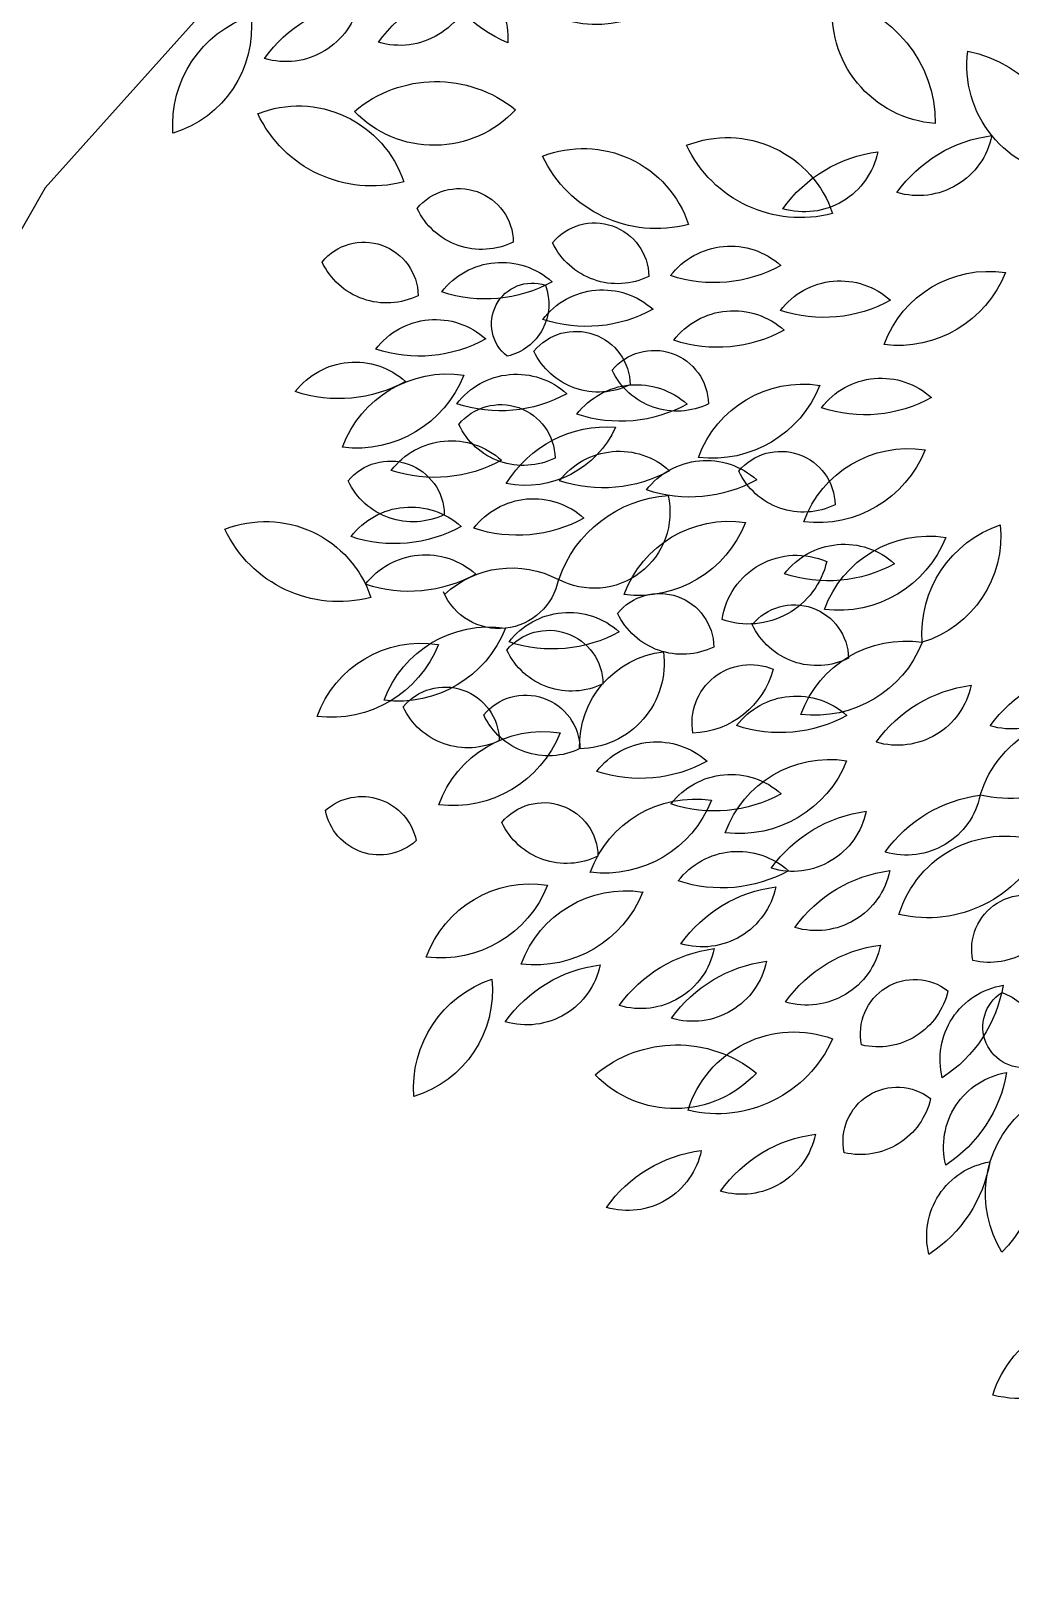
# Model space of a CAD drawing. Header units: metres. Extents: x 1097510 to 2158594, y 877039 to 1751652.
# Drawn here: x 1097737.4 to 1097746.63, y 877180.29 to 877194.82 of the extents above; entities that cross this region are included whole.
import ezdxf

# ---------------------------------------------------------------- set-up
doc = ezdxf.new("R2010")
doc.units = ezdxf.units.M
doc.header["$XCLIPFRAME"] = 0
doc.layers.add('DWGAUTOCAD.COM', color=7, linetype='Continuous')
doc.layers.add('Foto Dron', color=7, linetype='Continuous')
picture_1 = doc.add_image_def('image1.tif', size_in_pixel=(3465, 4096))

# ---------------------------------------------------------------- blocks, each defined once
blk = doc.blocks.new('A$C74456AAD')
at = {"color": 66, "linetype": 'Continuous'}
for centre, radius, start, end in [((4.5448, 2.7377), 0.1402, 88.76, 183.5979), ((4.3058, 2.9671), 0.258, 292.5925, 339.7654), ((4.2395, 2.9781), 0.2153, 253.0103, 328.4087), ((4.4359, 2.58), 0.258, 35.4496, 82.6225), ((4.6064, 2.8641), 0.1402, 191.6172, 286.455), ((3.843, 2.58), 0.2354, 101.0885, 180.466), ((3.5925, 2.7845), 0.207, 274.1969, 7.3576), ((4.8192, 2.8337), 0.1402, 191.6172, 286.455), ((4.6487, 2.5496), 0.258, 35.4496, 82.6225), ((5.0903, 2.7581), 0.2075, 174.195, 252.9383), ((4.8147, 2.5752), 0.2153, 355.8674, 71.2659), ((3.5922, 2.4818), 0.2354, 101.0885, 180.466), ((3.3416, 2.6863), 0.207, 274.1969, 7.3576), ((4.5387, 2.4209), 0.2354, 49.6599, 129.0374)]:
    blk.add_arc(centre, radius, start, end, dxfattribs=at)
at = {"color": 62, "linetype": 'Continuous'}
for centre, radius, start, end in [((4.5424, 2.7443), 0.207, 222.7683, 315.929), ((4.7954, 2.4038), 0.207, 68.4826, 161.6433), ((4.6584, 2.6968), 0.2354, 255.3742, 334.7517), ((3.6393, 2.5836), 0.1402, 191.6172, 286.455), ((3.4688, 2.2996), 0.258, 35.4496, 82.6225), ((3.9955, 2.3447), 0.207, 68.4826, 161.6433), ((3.8585, 2.6377), 0.2354, 255.3742, 334.7517), ((4.2641, 2.3243), 0.207, 68.4826, 161.6433), ((3.6816, 2.2692), 0.258, 35.4496, 82.6225), ((3.8521, 2.5533), 0.1402, 191.6172, 286.455), ((4.1271, 2.6173), 0.2354, 255.3742, 334.7517), ((3.5075, 1.2735), 0.258, 35.4496, 82.6225), ((3.6779, 1.5576), 0.1402, 191.6172, 286.455), ((4.522, 1.4249), 0.1012, 39.3461, 179.271), ((3.8666, 1.3691), 0.1402, 37.3315, 132.1693), ((4.3716, 1.4099), 0.1012, 39.3461, 179.271), ((3.3258, 1.2637), 0.207, 17.0541, 110.2147), ((3.8969, 1.699), 0.258, 241.1639, 288.3368), ((4.3291, 1.5312), 0.1336, 243.934, 334.683), ((4.4795, 1.5462), 0.1336, 243.934, 334.683), ((3.4694, 1.5535), 0.2354, 203.9456, 283.3231), ((4.3386, 1.2356), 0.2075, 19.9093, 98.6526), ((4.5076, 1.5199), 0.2153, 201.5817, 276.9802), ((4.1274, 1.2836), 0.1402, 37.3315, 132.1693), ((3.8041, 1.1835), 0.2075, 19.9093, 98.6526), ((3.973, 1.4678), 0.2153, 201.5817, 276.9802), ((4.1577, 1.6135), 0.258, 241.1639, 288.3368), ((3.9889, 1.2228), 0.1402, 37.3315, 132.1693), ((3.661, 1.3526), 0.1402, 191.6172, 286.455), ((3.4906, 1.0685), 0.258, 35.4496, 82.6225), ((4.0193, 1.5527), 0.258, 241.1639, 288.3368), ((3.7033, 1.0382), 0.258, 35.4496, 82.6225), ((3.8738, 1.3222), 0.1402, 191.6172, 286.455), ((4.0559, 1.1095), 0.2075, 19.9093, 98.6526), ((4.2249, 1.3939), 0.2153, 201.5817, 276.9802), ((4.3379, 1.2091), 0.1012, 39.3461, 179.271), ((4.677, 1.2181), 0.1036, 49.0326, 168.097), ((4.6446, 1.3147), 0.1021, 227.5218, 349.6078), ((4.2954, 1.3304), 0.1336, 243.934, 334.683), ((3.4773, 1.0409), 0.207, 17.0541, 110.2147), ((3.621, 1.3308), 0.2354, 203.9456, 283.3231), ((3.9755, 1.0792), 0.1402, 37.3315, 132.1693), ((3.8296, 1.2116), 0.1402, 191.6172, 286.455), ((3.6592, 0.9275), 0.258, 35.4496, 82.6225), ((4.0058, 1.4091), 0.258, 241.1639, 288.3368), ((3.872, 0.8971), 0.258, 35.4496, 82.6225), ((4.0424, 1.1812), 0.1402, 191.6172, 286.455), ((4.3618, 0.9513), 0.2075, 19.9093, 98.6526), ((4.5308, 1.2356), 0.2153, 201.5817, 276.9802), ((3.4383, 1.0369), 0.1012, 347.9176, 127.8424), ((4.1846, 0.9383), 0.2075, 19.9093, 98.6526), ((4.3535, 1.2227), 0.2153, 201.5817, 276.9802), ((3.5066, 1.1457), 0.1336, 192.5055, 283.2545), ((3.847, 1.0726), 0.1402, 191.6172, 286.455), ((3.6766, 0.7886), 0.258, 35.4496, 82.6225), ((3.9868, 0.7819), 0.258, 35.4496, 82.6225), ((4.1572, 1.066), 0.1402, 191.6172, 286.455), ((3.8893, 0.7582), 0.258, 35.4496, 82.6225), ((4.0598, 1.0423), 0.1402, 191.6172, 286.455), ((4.37, 1.0356), 0.1402, 191.6172, 286.455), ((4.1996, 0.7515), 0.258, 35.4496, 82.6225), ((3.6459, 0.8791), 0.1012, 347.9176, 127.8424), ((4.6411, 0.9599), 0.2075, 174.195, 252.9383), ((4.3655, 0.7771), 0.2153, 355.8674, 71.2659), ((3.5143, 0.8606), 0.0998, 107.8983, 205.5336), ((3.4424, 0.8915), 0.0762, 256.2434, 57.1885), ((3.7352, 1.0129), 0.258, 189.7354, 236.9083), ((3.4584, 0.8309), 0.1402, 345.9029, 80.7407), ((3.7143, 0.988), 0.1336, 192.5055, 283.2545), ((3.8707, 0.6752), 0.207, 17.0541, 110.2147), ((4.0143, 0.965), 0.2354, 203.9456, 283.3231), ((4.0895, 0.6227), 0.2354, 49.6599, 129.0374), ((3.7286, 0.85), 0.258, 189.7354, 236.9083), ((3.4518, 0.668), 0.1402, 345.9029, 80.7407), ((4.0932, 0.9461), 0.207, 222.7683, 315.929), ((3.6784, 0.678), 0.1012, 347.9176, 127.8424), ((3.7467, 0.7869), 0.1336, 192.5055, 283.2545), ((3.6339, 0.6248), 0.2153, 150.1532, 225.5516), ((3.3063, 0.5797), 0.2075, 328.4807, 47.224), ((3.9685, 0.7194), 0.1402, 191.6172, 286.455), ((3.798, 0.4354), 0.258, 35.4496, 82.6225), ((3.7601, 0.6832), 0.258, 189.7354, 236.9083), ((3.4833, 0.5013), 0.1402, 345.9029, 80.7407), ((4.0108, 0.405), 0.258, 35.4496, 82.6225), ((4.1813, 0.6891), 0.1402, 191.6172, 286.455), ((3.3024, 0.1434), 0.207, 17.0541, 110.2147), ((3.446, 0.4332), 0.2354, 203.9456, 283.3231)]:
    blk.add_arc(centre, radius, start, end, dxfattribs=at)
at = {"color": 64, "linetype": 'Continuous'}
for centre, radius, start, end in [((4.4958, 2.3553), 0.1012, 39.3461, 179.271), ((4.4533, 2.4766), 0.1336, 243.934, 334.683), ((4.243, 2.2913), 0.1012, 39.3461, 179.271), ((3.9898, 2.209), 0.1402, 37.3315, 132.1693), ((4.2005, 2.4126), 0.1336, 243.934, 334.683), ((4.6732, 2.2553), 0.1012, 39.3461, 179.271), ((3.5078, 2.0946), 0.2075, 19.9093, 98.6526), ((4.0201, 2.5389), 0.258, 241.1639, 288.3368), ((4.4165, 2.1786), 0.1402, 37.3315, 132.1693), ((4.6307, 2.3766), 0.1336, 243.934, 334.683), ((3.6768, 2.3789), 0.2153, 201.5817, 276.9802), ((3.7849, 2.1441), 0.1402, 37.3315, 132.1693), ((4.4468, 2.5085), 0.258, 241.1639, 288.3368), ((4.4282, 2.2408), 0.0998, 159.3269, 256.9622), ((4.3592, 2.2039), 0.0762, 307.672, 108.6171), ((3.8152, 2.474), 0.258, 241.1639, 288.3368), ((4.2281, 2.1273), 0.1402, 37.3315, 132.1693), ((3.9837, 2.0884), 0.1402, 37.3315, 132.1693), ((4.2584, 2.4572), 0.258, 241.1639, 288.3368), ((4.014, 2.4183), 0.258, 241.1639, 288.3368), ((4.2779, 2.0889), 0.1012, 39.3461, 179.271), ((4.5398, 2.0719), 0.1402, 37.3315, 132.1693), ((4.5701, 2.4018), 0.258, 241.1639, 288.3368), ((4.132, 2.0534), 0.1012, 39.3461, 179.271), ((4.2354, 2.2102), 0.1336, 243.934, 334.683), ((4.6898, 1.9925), 0.1402, 37.3315, 132.1693), ((3.7084, 1.9624), 0.1402, 37.3315, 132.1693), ((4.0895, 2.1747), 0.1336, 243.934, 334.683), ((4.3887, 1.9698), 0.1402, 37.3315, 132.1693), ((4.5181, 1.903), 0.2075, 19.9093, 98.6526), ((4.6871, 2.1873), 0.2153, 201.5817, 276.9802), ((3.854, 1.8841), 0.2075, 19.9093, 98.6526), ((4.023, 2.1685), 0.2153, 201.5817, 276.9802), ((4.1646, 1.9503), 0.1402, 37.3315, 132.1693), ((4.419, 2.2997), 0.258, 241.1639, 288.3368), ((4.7201, 2.3224), 0.258, 241.1639, 288.3368), ((3.7387, 2.2923), 0.258, 241.1639, 288.3368), ((4.1949, 2.2802), 0.258, 241.1639, 288.3368), ((4.418, 1.9521), 0.1012, 39.3461, 179.271), ((4.3755, 2.0734), 0.1336, 243.934, 334.683), ((4.2192, 1.7914), 0.2205, 31.2822, 94.0138), ((4.3721, 2.087), 0.1845, 204.1754, 281.1206), ((4.5108, 1.8455), 0.1402, 37.3315, 132.1693), ((3.6578, 1.7638), 0.2075, 19.9093, 98.6526), ((3.8268, 2.0481), 0.2153, 201.5817, 276.9802), ((3.8957, 1.8649), 0.1012, 39.3461, 179.271), ((4.1971, 1.826), 0.1402, 37.3315, 132.1693), ((3.8532, 1.9862), 0.1336, 243.934, 334.683), ((4.0347, 1.8089), 0.1402, 37.3315, 132.1693), ((4.2274, 2.1559), 0.258, 241.1639, 288.3368), ((4.5411, 2.1754), 0.258, 241.1639, 288.3368), ((4.6245, 1.8468), 0.1012, 39.3461, 179.271), ((4.065, 2.1388), 0.258, 241.1639, 288.3368), ((4.582, 1.9681), 0.1336, 243.934, 334.683), ((4.2441, 1.8521), 0.1417, 167.087, 297.9887), ((4.0904, 1.6532), 0.231, 18.4609, 86.1526), ((4.3569, 1.7375), 0.1402, 37.3315, 132.1693), ((4.3872, 2.0674), 0.258, 241.1639, 288.3368), ((4.5859, 1.7219), 0.1402, 37.3315, 132.1693), ((3.6927, 1.8079), 0.2075, 174.195, 252.9383), ((3.4171, 1.625), 0.2153, 355.8674, 71.2659), ((3.9927, 1.628), 0.2075, 19.9093, 98.6526), ((4.1616, 1.9123), 0.2153, 201.5817, 276.9802), ((4.6162, 2.0518), 0.258, 241.1639, 288.3368), ((4.8567, 1.628), 0.207, 68.4826, 161.6433), ((4.7197, 1.921), 0.2354, 255.3742, 334.7517), ((3.6191, 1.6003), 0.2075, 19.9093, 98.6526), ((3.7881, 1.8846), 0.2153, 201.5817, 276.9802), ((3.7774, 1.6524), 0.1402, 37.3315, 132.1693), ((3.8077, 1.9823), 0.258, 241.1639, 288.3368), ((3.8661, 1.6315), 0.1406, 8.3239, 113.5091), ((3.9562, 1.7936), 0.1499, 192.7838, 289.0493), ((4.5588, 1.6328), 0.1402, 37.3315, 132.1693), ((4.3971, 1.5641), 0.1844, 47.0129, 117.9887), ((4.4213, 1.7479), 0.1127, 190.7159, 336.958), ((4.5891, 1.9627), 0.258, 241.1639, 288.3368), ((4.1218, 1.5995), 0.1012, 39.3461, 179.271), ((3.8706, 1.5784), 0.1012, 39.3461, 179.271), ((3.8281, 1.6997), 0.1336, 243.934, 334.683), ((4.0793, 1.7208), 0.1336, 243.934, 334.683), ((4.2911, 1.5252), 0.1402, 37.3315, 132.1693), ((3.663, 1.4044), 0.2075, 19.9093, 98.6526), ((4.3214, 1.8551), 0.258, 241.1639, 288.3368), ((4.3285, 1.5308), 0.1012, 39.3461, 179.271), ((4.4404, 1.4307), 0.2075, 19.9093, 98.6526), ((4.6094, 1.715), 0.2153, 201.5817, 276.9802), ((3.832, 1.6887), 0.2153, 201.5817, 276.9802), ((4.2728, 1.5705), 0.1596, 172.2982, 269.4301), ((4.0938, 1.4157), 0.1774, 358.4488, 83.2795), ((4.286, 1.6521), 0.1336, 243.934, 334.683), ((4.5657, 1.4005), 0.2075, 19.9093, 98.6526), ((4.7346, 1.6848), 0.2153, 201.5817, 276.9802), ((3.4652, 1.588), 0.1402, 191.6172, 286.455), ((3.2947, 1.3039), 0.258, 35.4496, 82.6225), ((3.9521, 1.4589), 0.1091, 349.9823, 112.8737), ((4.0657, 1.6014), 0.1616, 195.0415, 267.8145)]:
    blk.add_arc(centre, radius, start, end, dxfattribs=at)

msp = doc.modelspace()

# ---------------------------------------------------------------- linework, layer by layer
at = {"color": 7, "true_color": 0xf0f0f0, "elevation": 1524.878, "flags": 128}
msp.add_lwpolyline([(1097648.747, 877202.896), (1097665.209, 877201.516), (1097676.679, 877201.505), (1097687.817, 877201.494), (1097702.372, 877204.916), (1097709.087, 877204.78), (1097724.138, 877203.189), (1097735.028, 877205.815), (1097743.406, 877209.884), (1097746.929, 877210.428), (1097748.356, 877212.762), (1097752.597, 877208.238), (1097747.847, 877204.842), (1097737.529, 877193.34), (1097733.953, 877187.068), (1097729.469, 877182.53), (1097726.491, 877180.653), (1097717.986, 877167.963), (1097718.674, 877156.953), (1097720.55, 877148.199)], dxfattribs=at)

# ---------------------------------------------------------------- block references
at = {"layer": 'DWGAUTOCAD.COM', "xscale": -5.054705639544697, "yscale": 5.054705639544697, "zscale": 5.054705639544697}
msp.add_blockref('A$C74456AAD', (1097764.158, 877180.917), dxfattribs=at)

# ---------------------------------------------------------------- pictures from other files: only their frames are drawn
at = {"layer": 'Foto Dron'}
image = msp.add_image(picture_1, insert=(1097491.044, 876888.864, 3067.918), size_in_units=(372.621, 440.477), dxfattribs=at)
image.set_boundary_path([(174.536, 772.878), (2798.816, 2703.625)])
image.dxf.flags = 15

doc.saveas('drawing.dxf')
